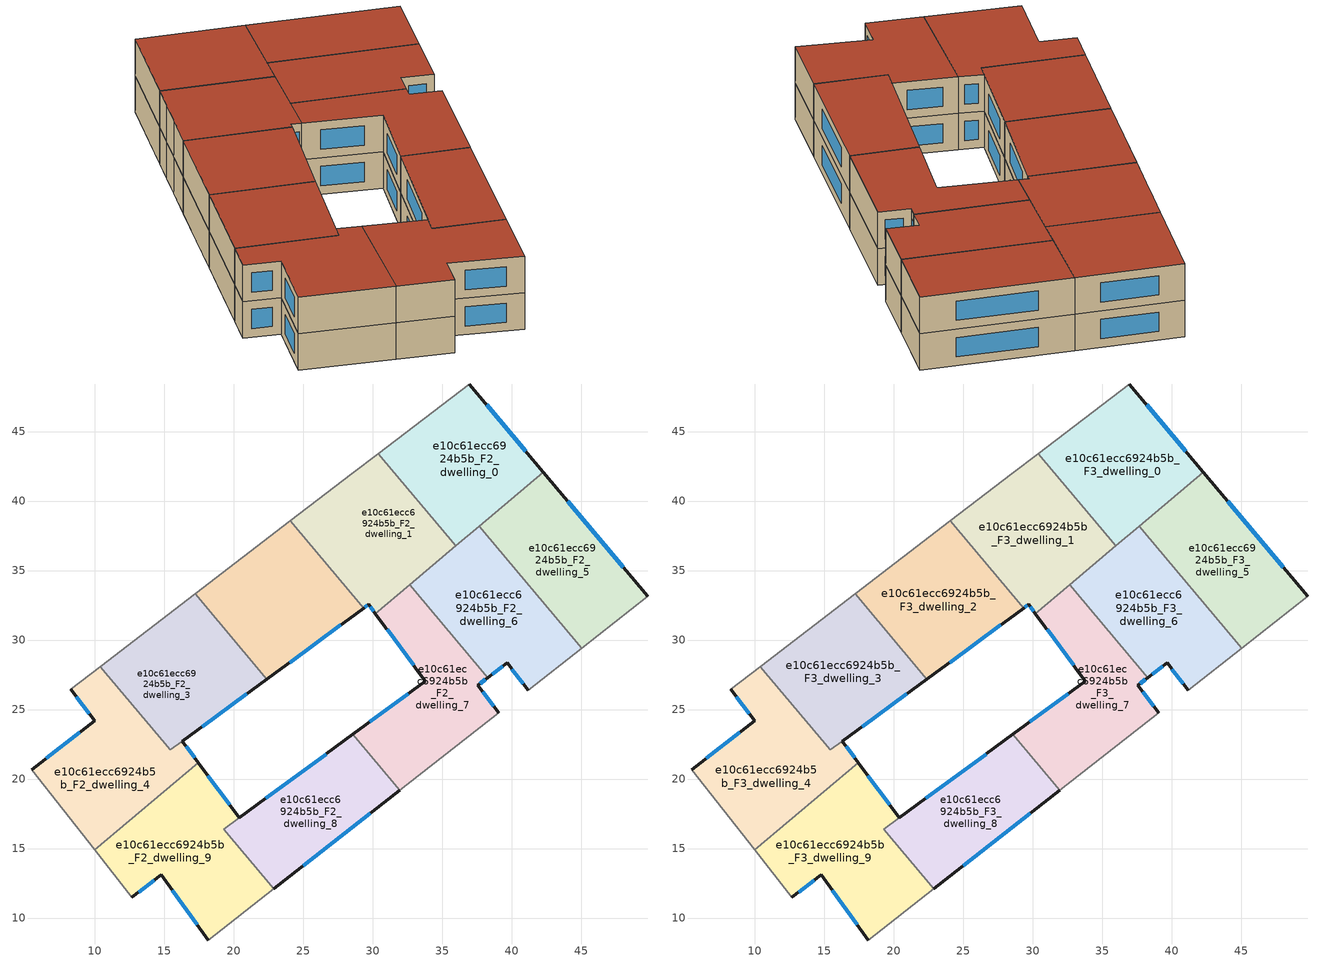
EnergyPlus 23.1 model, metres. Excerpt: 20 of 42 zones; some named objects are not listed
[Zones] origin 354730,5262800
e10c61ecc6924b5b_F2_dwelling_0
 floor to e10c61ecc6924b5b_F1_dwelling_0 (EU_floor_Construction): 36.93,48.42 42.26,42.08 36.98,37.64 31.44,44.23 z6
 floor to e10c61ecc6924b5b_F1_dwelling_1 (EU_floor_Construction): 31.44,44.23 36.98,37.64 35.95,36.77 30.36,43.41 z6
 wall outside (EU_wall_Construction): 42.26,42.08 36.93,48.42 z6:9
 wall to e10c61ecc6924b5b_F2_dwelling_1 (EU_wall_Construction): 30.36,43.41 35.95,36.77 z6:9
 wall adiabatic (EU_wall_Construction): 36.93,48.42 30.36,43.41 z6:9
 wall to e10c61ecc6924b5b_F2_dwelling_5 (EU_wall_Construction): 37.64,38.19 42.26,42.08 z6:9
 wall to e10c61ecc6924b5b_F2_dwelling_6 (EU_wall_Construction): 35.95,36.77 37.64,38.19 z6:9
 window (EU_Window_Construction): 41.01,43.57 38.18,46.93 z6.7:8.3
e10c61ecc6924b5b_F2_dwelling_1
 floor to e10c61ecc6924b5b_F1_dwelling_1 (EU_floor_Construction): 30.36,43.41 35.95,36.77 31.89,33.36 26.15,40.18 26.65,40.56 28.47,41.96 z6
 floor to e10c61ecc6924b5b_F1_dwelling_2 (EU_floor_Construction): 26.15,40.18 31.89,33.36 30.17,31.91 29.69,32.57 29.33,32.3 24.06,38.57 z6
 wall outside (EU_wall_Construction): 29.33,32.3 29.69,32.57 30.17,31.91 z6:9
 wall to e10c61ecc6924b5b_F2_dwelling_2 (EU_wall_Construction): 24.06,38.57 29.33,32.3 z6:9
 wall adiabatic (EU_wall_Construction): 30.36,43.41 28.47,41.96 26.65,40.56 24.06,38.57 z6:9
 wall to e10c61ecc6924b5b_F2_dwelling_6 (EU_wall_Construction): 32.64,33.99 35.95,36.77 z6:9
 wall to e10c61ecc6924b5b_F2_dwelling_7 (EU_wall_Construction): 30.17,31.91 32.64,33.98 z6:9
 window (EU_Window_Construction): 29.8,32.41 30.06,32.06 / 29.42,32.37 29.61,32.5 z6.7:8.3
e10c61ecc6924b5b_F2_dwelling_2
 floor to e10c61ecc6924b5b_F1_dwelling_2 (EU_floor_Construction): 24.06,38.57 29.33,32.3 25.87,29.76 20.65,35.96 z6
 floor to e10c61ecc6924b5b_F1_dwelling_3 (EU_floor_Construction): 20.65,35.96 25.87,29.76 22.36,27.18 17.2,33.31 z6
 wall outside (EU_wall_Construction): 22.36,27.18 29.33,32.3 z6:9
 wall to e10c61ecc6924b5b_F2_dwelling_3 (EU_wall_Construction): 17.2,33.31 22.36,27.18 z6:9
 wall adiabatic (EU_wall_Construction): 24.06,38.57 17.2,33.31 z6:9
 window (EU_Window_Construction): 24,28.38 27.7,31.1 z6.7:8.3
e10c61ecc6924b5b_F2_dwelling_3
 floor to e10c61ecc6924b5b_F1_dwelling_3 (EU_floor_Construction): 17.2,33.31 22.36,27.18 20,25.45 14.88,31.54 z6
 floor to e10c61ecc6924b5b_F1_dwelling_4 (EU_floor_Construction): 14.88,31.54 20,25.45 15.43,22.09 10.39,28.09 z6
 wall outside (EU_wall_Construction): 16.29,22.72 22.36,27.18 z6:9
 wall adiabatic (EU_wall_Construction): 17.2,33.31 10.39,28.09 z6:9
 wall to e10c61ecc6924b5b_F2_dwelling_4 (EU_wall_Construction): 10.39,28.09 15.43,22.09 16.29,22.72 z6:9
 window (EU_Window_Construction): 17.72,23.77 20.94,26.13 z6.7:8.3
e10c61ecc6924b5b_F2_dwelling_4
 floor to e10c61ecc6924b5b_F1_dwelling_4 (EU_floor_Construction): 16.29,22.72 17.43,21.19 15.8,19.82 11.29,25.18 9.99,24.18 8.24,26.45 10.39,28.09 15.43,22.09 z6
 floor to e10c61ecc6924b5b_F1_dwelling_5 (EU_floor_Construction): 11.29,25.18 15.8,19.82 9.98,14.91 5.44,20.68 z6
 wall outside (EU_wall_Construction): 17.43,21.19 16.29,22.72 / 8.24,26.45 9.99,24.18 5.44,20.68 z6:9
 wall to e10c61ecc6924b5b_F2_dwelling_9 (EU_wall_Construction): 9.98,14.91 17.43,21.19 z6:9
 wall adiabatic (EU_wall_Construction): 5.44,20.68 9.98,14.91 / 10.39,28.09 8.24,26.45 z6:9
 window (EU_Window_Construction): 17.17,21.55 16.56,22.36 / 8.92,23.36 6.51,21.5 / 8.65,25.92 9.58,24.71 z6.7:8.3
e10c61ecc6924b5b_F2_dwelling_5
 floor to e10c61ecc6924b5b_F1_dwelling_6 (EU_floor_Construction): 42.26,42.08 49.78,33.13 45.02,29.42 37.64,38.19 z6
 wall outside (EU_wall_Construction): 49.78,33.13 42.26,42.08 z6:9
 wall to e10c61ecc6924b5b_F2_dwelling_6 (EU_wall_Construction): 37.64,38.19 45.02,29.42 z6:9
 wall adiabatic (EU_wall_Construction): 45.02,29.42 49.78,33.13 z6:9
 window (EU_Window_Construction): 48.02,35.24 44.03,39.98 z6.7:8.3
e10c61ecc6924b5b_F2_dwelling_6
 floor to e10c61ecc6924b5b_F1_dwelling_7 (EU_floor_Construction): 37.64,38.19 45.02,29.42 41.16,26.4 39.64,28.36 38.27,27.3 32.64,33.99 z6
 wall outside (EU_wall_Construction): 38.27,27.3 39.64,28.36 41.16,26.4 z6:9
 wall adiabatic (EU_wall_Construction): 41.16,26.4 45.02,29.42 z6:9
 wall to e10c61ecc6924b5b_F2_dwelling_7 (EU_wall_Construction): 32.64,33.99 38.27,27.3 z6:9
 window (EU_Window_Construction): 40,27.9 40.81,26.86 / 38.59,27.55 39.32,28.11 z6.7:8.3
e10c61ecc6924b5b_F2_dwelling_7
 floor to e10c61ecc6924b5b_F1_dwelling_8 (EU_floor_Construction): 32.64,33.99 38.27,27.3 37.53,26.73 39.06,24.76 31.93,19.19 28.55,23.21 33.77,27.05 30.17,31.91 z6
 wall outside (EU_wall_Construction): 30.17,31.91 33.77,27.05 28.55,23.21 / 39.06,24.76 37.53,26.73 38.27,27.3 z6:9
 wall to e10c61ecc6924b5b_F2_dwelling_8 (EU_wall_Construction): 28.55,23.21 31.93,19.19 z6:9
 wall adiabatic (EU_wall_Construction): 31.93,19.19 39.06,24.76 z6:9
 window (EU_Window_Construction): 32.54,26.15 29.78,24.11 / 31.02,30.77 32.93,28.19 / 37.7,26.87 38.09,27.17 / 38.7,25.22 37.89,26.27 z6.7:8.3
e10c61ecc6924b5b_F2_dwelling_8
 floor to e10c61ecc6924b5b_F1_dwelling_9 (EU_floor_Construction): 28.55,23.21 31.93,19.19 22.85,12.11 19.26,16.38 z6
 wall outside (EU_wall_Construction): 22.85,12.11 31.93,19.19 / 28.55,23.21 20.38,17.21 z6:9
 wall to e10c61ecc6924b5b_F2_dwelling_9 (EU_wall_Construction): 20.38,17.21 19.26,16.38 22.85,12.11 z6:9
 window (EU_Window_Construction): 24.99,13.77 29.8,17.53 / 26.63,21.8 22.3,18.62 z6.7:8.3
e10c61ecc6924b5b_F2_dwelling_9
 floor to e10c61ecc6924b5b_F1_dwelling_10 (EU_floor_Construction): 20.38,17.21 19.26,16.38 22.85,12.11 18.14,8.42 14.76,13.1 12.66,11.49 9.98,14.91 17.43,21.19 z6
 wall outside (EU_wall_Construction): 20.38,17.21 17.43,21.19 / 12.66,11.49 14.76,13.1 18.14,8.42 z6:9
 wall adiabatic (EU_wall_Construction): 18.14,8.42 22.85,12.11 / 9.98,14.91 12.66,11.49 z6:9
 window (EU_Window_Construction): 19.69,18.14 18.12,20.25 / 15.55,12 17.35,9.52 / 13.16,11.87 14.27,12.72 z6.7:8.3
e10c61ecc6924b5b_F3_dwelling_0
 floor to e10c61ecc6924b5b_F2_dwelling_0 (EU_floor_Construction): 36.93,48.42 42.26,42.08 35.95,36.77 30.36,43.41 z9
 wall outside (EU_wall_Construction): 42.26,42.08 36.93,48.42 z9:12
 wall to e10c61ecc6924b5b_F3_dwelling_1 (EU_wall_Construction): 30.36,43.41 35.95,36.77 z9:12
 wall adiabatic (EU_wall_Construction): 36.93,48.42 30.36,43.41 z9:12
 wall to e10c61ecc6924b5b_F3_dwelling_5 (EU_wall_Construction): 37.64,38.19 42.26,42.08 z9:12
 wall to e10c61ecc6924b5b_F3_dwelling_6 (EU_wall_Construction): 35.95,36.77 37.64,38.19 z9:12
 window (EU_Window_Construction): 41.01,43.57 38.18,46.93 z9.7:11.3
 roof outside (EU_roof_Construction): 42.26,42.08 36.93,48.42 30.36,43.41 35.95,36.77 z12
e10c61ecc6924b5b_F3_dwelling_1
 floor to e10c61ecc6924b5b_F2_dwelling_1 (EU_floor_Construction): 30.36,43.41 35.95,36.77 30.17,31.91 29.69,32.57 29.33,32.3 24.06,38.57 26.65,40.56 28.47,41.96 z9
 wall outside (EU_wall_Construction): 29.33,32.3 29.69,32.57 30.17,31.91 z9:12
 wall to e10c61ecc6924b5b_F3_dwelling_2 (EU_wall_Construction): 24.06,38.57 29.33,32.3 z9:12
 wall adiabatic (EU_wall_Construction): 30.36,43.41 28.47,41.96 26.65,40.56 24.06,38.57 z9:12
 wall to e10c61ecc6924b5b_F3_dwelling_6 (EU_wall_Construction): 32.64,33.99 35.95,36.77 z9:12
 wall to e10c61ecc6924b5b_F3_dwelling_7 (EU_wall_Construction): 30.17,31.91 32.64,33.98 z9:12
 window (EU_Window_Construction): 29.8,32.41 30.06,32.06 / 29.42,32.37 29.61,32.5 z9.7:11.3
 roof outside (EU_roof_Construction): 35.95,36.77 30.36,43.41 28.47,41.96 26.65,40.56 24.06,38.57 29.33,32.3 29.69,32.57 30.17,31.91 z12
e10c61ecc6924b5b_F3_dwelling_2
 floor to e10c61ecc6924b5b_F2_dwelling_2 (EU_floor_Construction): 24.06,38.57 29.33,32.3 22.36,27.18 17.2,33.31 z9
 wall outside (EU_wall_Construction): 22.36,27.18 29.33,32.3 z9:12
 wall to e10c61ecc6924b5b_F3_dwelling_3 (EU_wall_Construction): 17.2,33.31 22.36,27.18 z9:12
 wall adiabatic (EU_wall_Construction): 24.06,38.57 17.2,33.31 z9:12
 window (EU_Window_Construction): 24,28.38 27.7,31.1 z9.7:11.3
 roof outside (EU_roof_Construction): 29.33,32.3 24.06,38.57 17.2,33.31 22.36,27.18 z12
e10c61ecc6924b5b_F3_dwelling_3
 floor to e10c61ecc6924b5b_F2_dwelling_3 (EU_floor_Construction): 17.2,33.31 22.36,27.18 15.43,22.09 10.39,28.09 z9
 wall outside (EU_wall_Construction): 16.29,22.72 22.36,27.18 z9:12
 wall adiabatic (EU_wall_Construction): 17.2,33.31 10.39,28.09 z9:12
 wall to e10c61ecc6924b5b_F3_dwelling_4 (EU_wall_Construction): 10.39,28.09 15.43,22.09 16.29,22.72 z9:12
 window (EU_Window_Construction): 17.72,23.77 20.94,26.13 z9.7:11.3
 roof outside (EU_roof_Construction): 22.36,27.18 17.2,33.31 10.39,28.09 15.43,22.09 z12
e10c61ecc6924b5b_F3_dwelling_4
 floor to e10c61ecc6924b5b_F2_dwelling_4 (EU_floor_Construction): 16.29,22.72 17.43,21.19 9.98,14.91 5.44,20.68 9.99,24.18 8.24,26.45 10.39,28.09 15.43,22.09 z9
 wall outside (EU_wall_Construction): 17.43,21.19 16.29,22.72 / 8.24,26.45 9.99,24.18 5.44,20.68 z9:12
 wall to e10c61ecc6924b5b_F3_dwelling_9 (EU_wall_Construction): 9.98,14.91 17.43,21.19 z9:12
 wall adiabatic (EU_wall_Construction): 5.44,20.68 9.98,14.91 / 10.39,28.09 8.24,26.45 z9:12
 window (EU_Window_Construction): 17.17,21.55 16.56,22.36 / 8.92,23.36 6.51,21.5 / 8.65,25.92 9.58,24.71 z9.7:11.3
 roof outside (EU_roof_Construction): 17.43,21.19 16.29,22.72 15.43,22.09 10.39,28.09 8.24,26.45 9.99,24.18 5.44,20.68 9.98,14.91 z12
e10c61ecc6924b5b_F3_dwelling_5
 floor to e10c61ecc6924b5b_F2_dwelling_5 (EU_floor_Construction): 42.26,42.08 49.78,33.13 45.02,29.42 37.64,38.19 z9
 wall outside (EU_wall_Construction): 49.78,33.13 42.26,42.08 z9:12
 wall to e10c61ecc6924b5b_F3_dwelling_6 (EU_wall_Construction): 37.64,38.19 45.02,29.42 z9:12
 wall adiabatic (EU_wall_Construction): 45.02,29.42 49.78,33.13 z9:12
 window (EU_Window_Construction): 48.02,35.24 44.03,39.98 z9.7:11.3
 roof outside (EU_roof_Construction): 49.78,33.13 42.26,42.08 37.64,38.19 45.02,29.42 z12
e10c61ecc6924b5b_F3_dwelling_6
 floor to e10c61ecc6924b5b_F2_dwelling_6 (EU_floor_Construction): 37.64,38.19 45.02,29.42 41.16,26.4 39.64,28.36 38.27,27.3 32.64,33.99 z9
 wall outside (EU_wall_Construction): 38.27,27.3 39.64,28.36 41.16,26.4 z9:12
 wall adiabatic (EU_wall_Construction): 41.16,26.4 45.02,29.42 z9:12
 wall to e10c61ecc6924b5b_F3_dwelling_7 (EU_wall_Construction): 32.64,33.99 38.27,27.3 z9:12
 window (EU_Window_Construction): 40,27.9 40.81,26.86 / 38.59,27.55 39.32,28.11 z9.7:11.3
 roof outside (EU_roof_Construction): 45.02,29.42 37.64,38.19 32.64,33.99 38.27,27.3 39.64,28.36 41.16,26.4 z12
e10c61ecc6924b5b_F3_dwelling_7
 floor to e10c61ecc6924b5b_F2_dwelling_7 (EU_floor_Construction): 32.64,33.99 38.27,27.3 37.53,26.73 39.06,24.76 31.93,19.19 28.55,23.21 33.77,27.05 30.17,31.91 z9
 wall outside (EU_wall_Construction): 30.17,31.91 33.77,27.05 28.55,23.21 / 39.06,24.76 37.53,26.73 38.27,27.3 z9:12
 wall to e10c61ecc6924b5b_F3_dwelling_8 (EU_wall_Construction): 28.55,23.21 31.93,19.19 z9:12
 wall adiabatic (EU_wall_Construction): 31.93,19.19 39.06,24.76 z9:12
 window (EU_Window_Construction): 32.54,26.15 29.78,24.11 / 31.02,30.77 32.93,28.19 / 37.7,26.87 38.09,27.17 / 38.7,25.22 37.89,26.27 z9.7:11.3
 roof outside (EU_roof_Construction): 39.06,24.76 37.53,26.73 38.27,27.3 32.64,33.99 30.17,31.91 33.77,27.05 28.55,23.21 31.93,19.19 z12
e10c61ecc6924b5b_F3_dwelling_8
 floor to e10c61ecc6924b5b_F2_dwelling_8 (EU_floor_Construction): 28.55,23.21 31.93,19.19 22.85,12.11 19.26,16.38 z9
 wall outside (EU_wall_Construction): 22.85,12.11 31.93,19.19 / 28.55,23.21 20.38,17.21 z9:12
 wall to e10c61ecc6924b5b_F3_dwelling_9 (EU_wall_Construction): 20.38,17.21 19.26,16.38 22.85,12.11 z9:12
 window (EU_Window_Construction): 24.99,13.77 29.8,17.53 / 26.63,21.8 22.3,18.62 z9.7:11.3
 roof outside (EU_roof_Construction): 31.93,19.19 28.55,23.21 19.26,16.38 22.85,12.11 z12
e10c61ecc6924b5b_F3_dwelling_9
 floor to e10c61ecc6924b5b_F2_dwelling_9 (EU_floor_Construction): 20.38,17.21 19.26,16.38 22.85,12.11 18.14,8.42 14.76,13.1 12.66,11.49 9.98,14.91 17.43,21.19 z9
 wall outside (EU_wall_Construction): 20.38,17.21 17.43,21.19 / 12.66,11.49 14.76,13.1 18.14,8.42 z9:12
 wall adiabatic (EU_wall_Construction): 18.14,8.42 22.85,12.11 / 9.98,14.91 12.66,11.49 z9:12
 window (EU_Window_Construction): 19.69,18.14 18.12,20.25 / 15.55,12 17.35,9.52 / 13.16,11.87 14.27,12.72 z9.7:11.3
 roof outside (EU_roof_Construction): 22.85,12.11 19.26,16.38 20.38,17.21 17.43,21.19 9.98,14.91 12.66,11.49 14.76,13.1 18.14,8.42 z12
[Building]
EU S2 Campaign: North Axis=0; Terrain=City; Solar Distribution=FullExterior
[Site:Location]
Budapest.Ferenc.Liszt.Intl.AP: Latitude=47.437; Longitude=19.256; Time Zone=1; Elevation=185
[SizingPeriod:WeatherFileDays]
AnnualSizingPeriod: Begin Month=1; Begin Day of Month=1; End Month=12; End Day of Month=31; Day of Week for Start Day=Monday; Use Weather File Daylight Saving Period=No; Use Weather File Rain and Snow Indicators=No
[MATERIAL]
EU_InternalMass_Material: Roughness=MediumRough; Thickness=0.1; Conductivity=1; Density=1800; Specific Heat=900; Thermal Absorptance=0.9; Solar Absorptance=0.7; Visible Absorptance=0.7
[MATERIAL:NOMASS] Roughness=MediumRough; Thermal Absorptance=0.9; Solar Absorptance=0.7; Visible Absorptance=0.7
Name | Thermal Resistance
EU_wall_NoMass | 0.832559
EU_roof_NoMass | 1.39638
EU_floor_NoMass | 0.872794
[WINDOWMATERIAL:SIMPLEGLAZINGSYSTEM]
EU_Window_SimpleGlazing: UFactor=2.79869; Solar Heat Gain Coefficient=0.75; Visible Transmittance=0.75
[CONSTRUCTION]
EU_wall_Construction: EU_wall_NoMass
EU_roof_Construction: EU_roof_NoMass
EU_floor_Construction: EU_floor_NoMass
EU_Window_Construction: EU_Window_SimpleGlazing
EU_InternalMass_Construction: EU_InternalMass_Material
[ZONE] Type=1; Multiplier=1; Ceiling Height=autocalculate; Floor Area=autocalculate; Part of Total Floor Area=Yes
Name | Volume
e10c61ecc6924b5b_F2_dwelling_0; e10c61ecc6924b5b_F3_dwelling_0 | 209.835
e10c61ecc6924b5b_F2_dwelling_1; e10c61ecc6924b5b_F3_dwelling_1 | 209.855
e10c61ecc6924b5b_F2_dwelling_2; e10c61ecc6924b5b_F3_dwelling_2 | 209.865
e10c61ecc6924b5b_F2_dwelling_3; e10c61ecc6924b5b_F3_dwelling_3 | 203.969
e10c61ecc6924b5b_F2_dwelling_4; e10c61ecc6924b5b_F3_dwelling_4 | 215.746
e10c61ecc6924b5b_F2_dwelling_5; e10c61ecc6924b5b_F3_dwelling_5 | 209.814
e10c61ecc6924b5b_F2_dwelling_6; e10c61ecc6924b5b_F3_dwelling_6 | 209.84
e10c61ecc6924b5b_F2_dwelling_7; e10c61ecc6924b5b_F3_dwelling_7 | 209.857
e10c61ecc6924b5b_F2_dwelling_8; e10c61ecc6924b5b_F3_dwelling_8 | 187.07
e10c61ecc6924b5b_F2_dwelling_9; e10c61ecc6924b5b_F3_dwelling_9 | 232.534
[INTERNALMASS] Construction=EU_InternalMass_Construction
Name | Zone or ZoneList | Surface Area
e10c61ecc6924b5b_F2_dwelling_0_EU_InternalMass | e10c61ecc6924b5b_F2_dwelling_0 | 69.9448
e10c61ecc6924b5b_F2_dwelling_1_EU_InternalMass | e10c61ecc6924b5b_F2_dwelling_1 | 69.9513
e10c61ecc6924b5b_F2_dwelling_2_EU_InternalMass | e10c61ecc6924b5b_F2_dwelling_2 | 69.9549
e10c61ecc6924b5b_F2_dwelling_3_EU_InternalMass | e10c61ecc6924b5b_F2_dwelling_3 | 67.9911
e10c61ecc6924b5b_F2_dwelling_4_EU_InternalMass | e10c61ecc6924b5b_F2_dwelling_4 | 71.9134
e10c61ecc6924b5b_F2_dwelling_5_EU_InternalMass | e10c61ecc6924b5b_F2_dwelling_5 | 69.9383
e10c61ecc6924b5b_F2_dwelling_6_EU_InternalMass | e10c61ecc6924b5b_F2_dwelling_6 | 69.9465
e10c61ecc6924b5b_F2_dwelling_7_EU_InternalMass | e10c61ecc6924b5b_F2_dwelling_7 | 69.9524
e10c61ecc6924b5b_F2_dwelling_8_EU_InternalMass | e10c61ecc6924b5b_F2_dwelling_8 | 62.3846
e10c61ecc6924b5b_F2_dwelling_9_EU_InternalMass | e10c61ecc6924b5b_F2_dwelling_9 | 77.512
e10c61ecc6924b5b_F3_dwelling_0_EU_InternalMass | e10c61ecc6924b5b_F3_dwelling_0 | 69.9448
e10c61ecc6924b5b_F3_dwelling_1_EU_InternalMass | e10c61ecc6924b5b_F3_dwelling_1 | 69.9513
e10c61ecc6924b5b_F3_dwelling_2_EU_InternalMass | e10c61ecc6924b5b_F3_dwelling_2 | 69.9549
e10c61ecc6924b5b_F3_dwelling_3_EU_InternalMass | e10c61ecc6924b5b_F3_dwelling_3 | 67.9911
e10c61ecc6924b5b_F3_dwelling_4_EU_InternalMass | e10c61ecc6924b5b_F3_dwelling_4 | 71.9134
e10c61ecc6924b5b_F3_dwelling_5_EU_InternalMass | e10c61ecc6924b5b_F3_dwelling_5 | 69.9383
e10c61ecc6924b5b_F3_dwelling_6_EU_InternalMass | e10c61ecc6924b5b_F3_dwelling_6 | 69.9465
e10c61ecc6924b5b_F3_dwelling_7_EU_InternalMass | e10c61ecc6924b5b_F3_dwelling_7 | 69.9524
e10c61ecc6924b5b_F3_dwelling_8_EU_InternalMass | e10c61ecc6924b5b_F3_dwelling_8 | 62.3846
e10c61ecc6924b5b_F3_dwelling_9_EU_InternalMass | e10c61ecc6924b5b_F3_dwelling_9 | 77.512
[OTHEREQUIPMENT] Fuel Type=Electricity; Design Level Calculation Method=Watts/Area; Power per Zone Floor Area=1; Fraction Latent=0; Fraction Radiant=0; Fraction Lost=0; Carbon Dioxide Generation Rate=0; EndUse Subcategory=EU_Step8_InternalGains
Name | Zone or ZoneList or Space or SpaceList | Schedule
EU_Step8_InternalGain_e10c61ecc6924b5b_F2_dwelling_0_f000 | e10c61ecc6924b5b_F2_dwelling_0 | EU_Step8_GainSchedule_e10c61ecc6924b5b_F2_dwelling_0_f000
EU_Step8_InternalGain_e10c61ecc6924b5b_F2_dwelling_1_f000 | e10c61ecc6924b5b_F2_dwelling_1 | EU_Step8_GainSchedule_e10c61ecc6924b5b_F2_dwelling_1_f000
EU_Step8_InternalGain_e10c61ecc6924b5b_F2_dwelling_2_f000 | e10c61ecc6924b5b_F2_dwelling_2 | EU_Step8_GainSchedule_e10c61ecc6924b5b_F2_dwelling_2_f000
EU_Step8_InternalGain_e10c61ecc6924b5b_F2_dwelling_3_f000 | e10c61ecc6924b5b_F2_dwelling_3 | EU_Step8_GainSchedule_e10c61ecc6924b5b_F2_dwelling_3_f000
EU_Step8_InternalGain_e10c61ecc6924b5b_F2_dwelling_4_f000 | e10c61ecc6924b5b_F2_dwelling_4 | EU_Step8_GainSchedule_e10c61ecc6924b5b_F2_dwelling_4_f000
EU_Step8_InternalGain_e10c61ecc6924b5b_F2_dwelling_5_f000 | e10c61ecc6924b5b_F2_dwelling_5 | EU_Step8_GainSchedule_e10c61ecc6924b5b_F2_dwelling_5_f000
EU_Step8_InternalGain_e10c61ecc6924b5b_F2_dwelling_6_f000 | e10c61ecc6924b5b_F2_dwelling_6 | EU_Step8_GainSchedule_e10c61ecc6924b5b_F2_dwelling_6_f000
EU_Step8_InternalGain_e10c61ecc6924b5b_F2_dwelling_7_f000 | e10c61ecc6924b5b_F2_dwelling_7 | EU_Step8_GainSchedule_e10c61ecc6924b5b_F2_dwelling_7_f000
EU_Step8_InternalGain_e10c61ecc6924b5b_F2_dwelling_8_f000 | e10c61ecc6924b5b_F2_dwelling_8 | EU_Step8_GainSchedule_e10c61ecc6924b5b_F2_dwelling_8_f000
EU_Step8_InternalGain_e10c61ecc6924b5b_F2_dwelling_9_f000 | e10c61ecc6924b5b_F2_dwelling_9 | EU_Step8_GainSchedule_e10c61ecc6924b5b_F2_dwelling_9_f000
EU_Step8_InternalGain_e10c61ecc6924b5b_F3_dwelling_0_f000 | e10c61ecc6924b5b_F3_dwelling_0 | EU_Step8_GainSchedule_e10c61ecc6924b5b_F3_dwelling_0_f000
EU_Step8_InternalGain_e10c61ecc6924b5b_F3_dwelling_1_f000 | e10c61ecc6924b5b_F3_dwelling_1 | EU_Step8_GainSchedule_e10c61ecc6924b5b_F3_dwelling_1_f000
EU_Step8_InternalGain_e10c61ecc6924b5b_F3_dwelling_2_f000 | e10c61ecc6924b5b_F3_dwelling_2 | EU_Step8_GainSchedule_e10c61ecc6924b5b_F3_dwelling_2_f000
EU_Step8_InternalGain_e10c61ecc6924b5b_F3_dwelling_3_f000 | e10c61ecc6924b5b_F3_dwelling_3 | EU_Step8_GainSchedule_e10c61ecc6924b5b_F3_dwelling_3_f000
EU_Step8_InternalGain_e10c61ecc6924b5b_F3_dwelling_4_f000 | e10c61ecc6924b5b_F3_dwelling_4 | EU_Step8_GainSchedule_e10c61ecc6924b5b_F3_dwelling_4_f000
EU_Step8_InternalGain_e10c61ecc6924b5b_F3_dwelling_5_f000 | e10c61ecc6924b5b_F3_dwelling_5 | EU_Step8_GainSchedule_e10c61ecc6924b5b_F3_dwelling_5_f000
EU_Step8_InternalGain_e10c61ecc6924b5b_F3_dwelling_6_f000 | e10c61ecc6924b5b_F3_dwelling_6 | EU_Step8_GainSchedule_e10c61ecc6924b5b_F3_dwelling_6_f000
EU_Step8_InternalGain_e10c61ecc6924b5b_F3_dwelling_7_f000 | e10c61ecc6924b5b_F3_dwelling_7 | EU_Step8_GainSchedule_e10c61ecc6924b5b_F3_dwelling_7_f000
EU_Step8_InternalGain_e10c61ecc6924b5b_F3_dwelling_8_f000 | e10c61ecc6924b5b_F3_dwelling_8 | EU_Step8_GainSchedule_e10c61ecc6924b5b_F3_dwelling_8_f000
EU_Step8_InternalGain_e10c61ecc6924b5b_F3_dwelling_9_f000 | e10c61ecc6924b5b_F3_dwelling_9 | EU_Step8_GainSchedule_e10c61ecc6924b5b_F3_dwelling_9_f000
[ZONEVENTILATION:DESIGNFLOWRATE] Schedule=EU_AlwaysOn; Design Flow Rate Calculation Method=AirChanges/Hour; Air Changes per Hour=0.475469; Ventilation Type=Natural; Fan Pressure Rise=0; Fan Total Efficiency=1; Constant Term Coefficient=1; Temperature Term Coefficient=0; Velocity Term Coefficient=0; Velocity Squared Term Coefficient=0; Minimum Indoor Temperature=-100; Maximum Indoor Temperature=100; Delta Temperature=-100; Minimum Outdoor Temperature=-100; Maximum Outdoor Temperature=100; Maximum Wind Speed=40
Name | Zone or ZoneList or Space or SpaceList
EU_ConstantAir_e10c61ecc6924b5b_F2_dwelling_0 | e10c61ecc6924b5b_F2_dwelling_0
EU_ConstantAir_e10c61ecc6924b5b_F2_dwelling_1 | e10c61ecc6924b5b_F2_dwelling_1
EU_ConstantAir_e10c61ecc6924b5b_F2_dwelling_2 | e10c61ecc6924b5b_F2_dwelling_2
EU_ConstantAir_e10c61ecc6924b5b_F2_dwelling_3 | e10c61ecc6924b5b_F2_dwelling_3
EU_ConstantAir_e10c61ecc6924b5b_F2_dwelling_4 | e10c61ecc6924b5b_F2_dwelling_4
EU_ConstantAir_e10c61ecc6924b5b_F2_dwelling_5 | e10c61ecc6924b5b_F2_dwelling_5
EU_ConstantAir_e10c61ecc6924b5b_F2_dwelling_6 | e10c61ecc6924b5b_F2_dwelling_6
EU_ConstantAir_e10c61ecc6924b5b_F2_dwelling_7 | e10c61ecc6924b5b_F2_dwelling_7
EU_ConstantAir_e10c61ecc6924b5b_F2_dwelling_8 | e10c61ecc6924b5b_F2_dwelling_8
EU_ConstantAir_e10c61ecc6924b5b_F2_dwelling_9 | e10c61ecc6924b5b_F2_dwelling_9
EU_ConstantAir_e10c61ecc6924b5b_F3_dwelling_0 | e10c61ecc6924b5b_F3_dwelling_0
EU_ConstantAir_e10c61ecc6924b5b_F3_dwelling_1 | e10c61ecc6924b5b_F3_dwelling_1
EU_ConstantAir_e10c61ecc6924b5b_F3_dwelling_2 | e10c61ecc6924b5b_F3_dwelling_2
EU_ConstantAir_e10c61ecc6924b5b_F3_dwelling_3 | e10c61ecc6924b5b_F3_dwelling_3
EU_ConstantAir_e10c61ecc6924b5b_F3_dwelling_4 | e10c61ecc6924b5b_F3_dwelling_4
EU_ConstantAir_e10c61ecc6924b5b_F3_dwelling_5 | e10c61ecc6924b5b_F3_dwelling_5
EU_ConstantAir_e10c61ecc6924b5b_F3_dwelling_6 | e10c61ecc6924b5b_F3_dwelling_6
EU_ConstantAir_e10c61ecc6924b5b_F3_dwelling_7 | e10c61ecc6924b5b_F3_dwelling_7
EU_ConstantAir_e10c61ecc6924b5b_F3_dwelling_8 | e10c61ecc6924b5b_F3_dwelling_8
EU_ConstantAir_e10c61ecc6924b5b_F3_dwelling_9 | e10c61ecc6924b5b_F3_dwelling_9
[HVACTEMPLATE:ZONE:IDEALLOADSAIRSYSTEM] System Availability Schedule=EU_AlwaysOn; Maximum Heating Supply Air Temperature=50; Minimum Cooling Supply Air Temperature=13; Maximum Heating Supply Air Humidity Ratio=0.0156; Minimum Cooling Supply Air Humidity Ratio=0.0077; Heating Limit=NoLimit; Cooling Limit=NoLimit; Heating Availability Schedule=EU_AlwaysOn; Cooling Availability Schedule=EU_CoolingOff; Dehumidification Control Type=ConstantSensibleHeatRatio; Cooling Sensible Heat Ratio=0.7; Dehumidification Setpoint=60; Humidification Control Type=None; Humidification Setpoint=30; Outdoor Air Method=None; Outdoor Air Flow Rate per Person=0.00944; Outdoor Air Flow Rate per Zone Floor Area=0; Outdoor Air Flow Rate per Zone=0; Demand Controlled Ventilation Type=None; Outdoor Air Economizer Type=NoEconomizer; Heat Recovery Type=None; Sensible Heat Recovery Effectiveness=0.7; Latent Heat Recovery Effectiveness=0.65
Name | Template Thermostat
e10c61ecc6924b5b_F2_dwelling_0 | EU_HeatOnly_e10c61ecc6924b5b_F2_dwelling_0
e10c61ecc6924b5b_F2_dwelling_1 | EU_HeatOnly_e10c61ecc6924b5b_F2_dwelling_1
e10c61ecc6924b5b_F2_dwelling_2 | EU_HeatOnly_e10c61ecc6924b5b_F2_dwelling_2
e10c61ecc6924b5b_F2_dwelling_3 | EU_HeatOnly_e10c61ecc6924b5b_F2_dwelling_3
e10c61ecc6924b5b_F2_dwelling_4 | EU_HeatOnly_e10c61ecc6924b5b_F2_dwelling_4
e10c61ecc6924b5b_F2_dwelling_5 | EU_HeatOnly_e10c61ecc6924b5b_F2_dwelling_5
e10c61ecc6924b5b_F2_dwelling_6 | EU_HeatOnly_e10c61ecc6924b5b_F2_dwelling_6
e10c61ecc6924b5b_F2_dwelling_7 | EU_HeatOnly_e10c61ecc6924b5b_F2_dwelling_7
e10c61ecc6924b5b_F2_dwelling_8 | EU_HeatOnly_e10c61ecc6924b5b_F2_dwelling_8
e10c61ecc6924b5b_F2_dwelling_9 | EU_HeatOnly_e10c61ecc6924b5b_F2_dwelling_9
e10c61ecc6924b5b_F3_dwelling_0 | EU_HeatOnly_e10c61ecc6924b5b_F3_dwelling_0
e10c61ecc6924b5b_F3_dwelling_1 | EU_HeatOnly_e10c61ecc6924b5b_F3_dwelling_1
e10c61ecc6924b5b_F3_dwelling_2 | EU_HeatOnly_e10c61ecc6924b5b_F3_dwelling_2
e10c61ecc6924b5b_F3_dwelling_3 | EU_HeatOnly_e10c61ecc6924b5b_F3_dwelling_3
e10c61ecc6924b5b_F3_dwelling_4 | EU_HeatOnly_e10c61ecc6924b5b_F3_dwelling_4
e10c61ecc6924b5b_F3_dwelling_5 | EU_HeatOnly_e10c61ecc6924b5b_F3_dwelling_5
e10c61ecc6924b5b_F3_dwelling_6 | EU_HeatOnly_e10c61ecc6924b5b_F3_dwelling_6
e10c61ecc6924b5b_F3_dwelling_7 | EU_HeatOnly_e10c61ecc6924b5b_F3_dwelling_7
e10c61ecc6924b5b_F3_dwelling_8 | EU_HeatOnly_e10c61ecc6924b5b_F3_dwelling_8
e10c61ecc6924b5b_F3_dwelling_9 | EU_HeatOnly_e10c61ecc6924b5b_F3_dwelling_9
[SIZING:ZONE] Zone Cooling Design Supply Air Temperature Input Method=SupplyAirTemperature; Zone Cooling Design Supply Air Temperature=13; Zone Heating Design Supply Air Temperature Input Method=SupplyAirTemperature; Zone Heating Design Supply Air Temperature=50; Zone Cooling Design Supply Air Humidity Ratio=0.008; Zone Heating Design Supply Air Humidity Ratio=0.008; Cooling Design Air Flow Method=DesignDay; Cooling Design Air Flow Rate=0; Cooling Minimum Air Flow per Zone Floor Area=0.000762; Cooling Minimum Air Flow=0; Cooling Minimum Air Flow Fraction=0.2; Heating Design Air Flow Method=DesignDay; Heating Design Air Flow Rate=0; Heating Maximum Air Flow per Zone Floor Area=0.002032; Heating Maximum Air Flow=0.141576; Heating Maximum Air Flow Fraction=0.3; Account for Dedicated Outdoor Air System=No; Dedicated Outdoor Air System Control Strategy=NeutralSupplyAir; Dedicated Outdoor Air Low Setpoint Temperature for Design=autosize; Dedicated Outdoor Air High Setpoint Temperature for Design=autosize; Zone Load Sizing Method=Sensible Load Only No Latent Load; Zone Latent Cooling Design Supply Air Humidity Ratio Input Method=HumidityRatioDifference; Zone Cooling Design Supply Air Humidity Ratio Difference=0.005; Zone Latent Heating Design Supply Air Humidity Ratio Input Method=HumidityRatioDifference; Zone Humidification Design Supply Air Humidity Ratio Difference=0.005
e10c61ecc6924b5b_F2_dwelling_0; e10c61ecc6924b5b_F2_dwelling_1; e10c61ecc6924b5b_F2_dwelling_2; e10c61ecc6924b5b_F2_dwelling_3; e10c61ecc6924b5b_F2_dwelling_4; e10c61ecc6924b5b_F2_dwelling_5; e10c61ecc6924b5b_F2_dwelling_6; e10c61ecc6924b5b_F2_dwelling_7; e10c61ecc6924b5b_F2_dwelling_8; e10c61ecc6924b5b_F2_dwelling_9; e10c61ecc6924b5b_F3_dwelling_0; e10c61ecc6924b5b_F3_dwelling_1; e10c61ecc6924b5b_F3_dwelling_2; e10c61ecc6924b5b_F3_dwelling_3; e10c61ecc6924b5b_F3_dwelling_4; e10c61ecc6924b5b_F3_dwelling_5; e10c61ecc6924b5b_F3_dwelling_6; e10c61ecc6924b5b_F3_dwelling_7; e10c61ecc6924b5b_F3_dwelling_8; e10c61ecc6924b5b_F3_dwelling_9
[SCHEDULE:CONSTANT]
Name | Hourly Value
EU_AlwaysOn | 1
EU_CoolingOff | 0
[SCHEDULE:FILE] Column Number=1; Rows to Skip at Top=0; Number of Hours of Data=8760; Column Separator=Comma; Interpolate to Timestep=No; Minutes per Item=60; Adjust Schedule for Daylight Savings=Yes
Name | File
EU_Step8_GainSchedule_e10c61ecc6924b5b_F2_dwelling_0_f000 | ../../schedules/e10c61ecc6924b5b/e10c61ecc6924b5b_F2_dwelling_0_f000_gain.csv
EU_Step8_GainSchedule_e10c61ecc6924b5b_F2_dwelling_1_f000 | ../../schedules/e10c61ecc6924b5b/e10c61ecc6924b5b_F2_dwelling_1_f000_gain.csv
EU_Step8_GainSchedule_e10c61ecc6924b5b_F2_dwelling_2_f000 | ../../schedules/e10c61ecc6924b5b/e10c61ecc6924b5b_F2_dwelling_2_f000_gain.csv
EU_Step8_GainSchedule_e10c61ecc6924b5b_F2_dwelling_3_f000 | ../../schedules/e10c61ecc6924b5b/e10c61ecc6924b5b_F2_dwelling_3_f000_gain.csv
EU_Step8_GainSchedule_e10c61ecc6924b5b_F2_dwelling_4_f000 | ../../schedules/e10c61ecc6924b5b/e10c61ecc6924b5b_F2_dwelling_4_f000_gain.csv
EU_Step8_GainSchedule_e10c61ecc6924b5b_F2_dwelling_5_f000 | ../../schedules/e10c61ecc6924b5b/e10c61ecc6924b5b_F2_dwelling_5_f000_gain.csv
EU_Step8_GainSchedule_e10c61ecc6924b5b_F2_dwelling_6_f000 | ../../schedules/e10c61ecc6924b5b/e10c61ecc6924b5b_F2_dwelling_6_f000_gain.csv
EU_Step8_GainSchedule_e10c61ecc6924b5b_F2_dwelling_7_f000 | ../../schedules/e10c61ecc6924b5b/e10c61ecc6924b5b_F2_dwelling_7_f000_gain.csv
EU_Step8_GainSchedule_e10c61ecc6924b5b_F2_dwelling_8_f000 | ../../schedules/e10c61ecc6924b5b/e10c61ecc6924b5b_F2_dwelling_8_f000_gain.csv
EU_Step8_GainSchedule_e10c61ecc6924b5b_F2_dwelling_9_f000 | ../../schedules/e10c61ecc6924b5b/e10c61ecc6924b5b_F2_dwelling_9_f000_gain.csv
EU_Step8_GainSchedule_e10c61ecc6924b5b_F3_dwelling_0_f000 | ../../schedules/e10c61ecc6924b5b/e10c61ecc6924b5b_F3_dwelling_0_f000_gain.csv
EU_Step8_GainSchedule_e10c61ecc6924b5b_F3_dwelling_1_f000 | ../../schedules/e10c61ecc6924b5b/e10c61ecc6924b5b_F3_dwelling_1_f000_gain.csv
EU_Step8_GainSchedule_e10c61ecc6924b5b_F3_dwelling_2_f000 | ../../schedules/e10c61ecc6924b5b/e10c61ecc6924b5b_F3_dwelling_2_f000_gain.csv
EU_Step8_GainSchedule_e10c61ecc6924b5b_F3_dwelling_3_f000 | ../../schedules/e10c61ecc6924b5b/e10c61ecc6924b5b_F3_dwelling_3_f000_gain.csv
EU_Step8_GainSchedule_e10c61ecc6924b5b_F3_dwelling_4_f000 | ../../schedules/e10c61ecc6924b5b/e10c61ecc6924b5b_F3_dwelling_4_f000_gain.csv
EU_Step8_GainSchedule_e10c61ecc6924b5b_F3_dwelling_5_f000 | ../../schedules/e10c61ecc6924b5b/e10c61ecc6924b5b_F3_dwelling_5_f000_gain.csv
EU_Step8_GainSchedule_e10c61ecc6924b5b_F3_dwelling_6_f000 | ../../schedules/e10c61ecc6924b5b/e10c61ecc6924b5b_F3_dwelling_6_f000_gain.csv
EU_Step8_GainSchedule_e10c61ecc6924b5b_F3_dwelling_7_f000 | ../../schedules/e10c61ecc6924b5b/e10c61ecc6924b5b_F3_dwelling_7_f000_gain.csv
EU_Step8_GainSchedule_e10c61ecc6924b5b_F3_dwelling_8_f000 | ../../schedules/e10c61ecc6924b5b/e10c61ecc6924b5b_F3_dwelling_8_f000_gain.csv
EU_Step8_GainSchedule_e10c61ecc6924b5b_F3_dwelling_9_f000 | ../../schedules/e10c61ecc6924b5b/e10c61ecc6924b5b_F3_dwelling_9_f000_gain.csv
